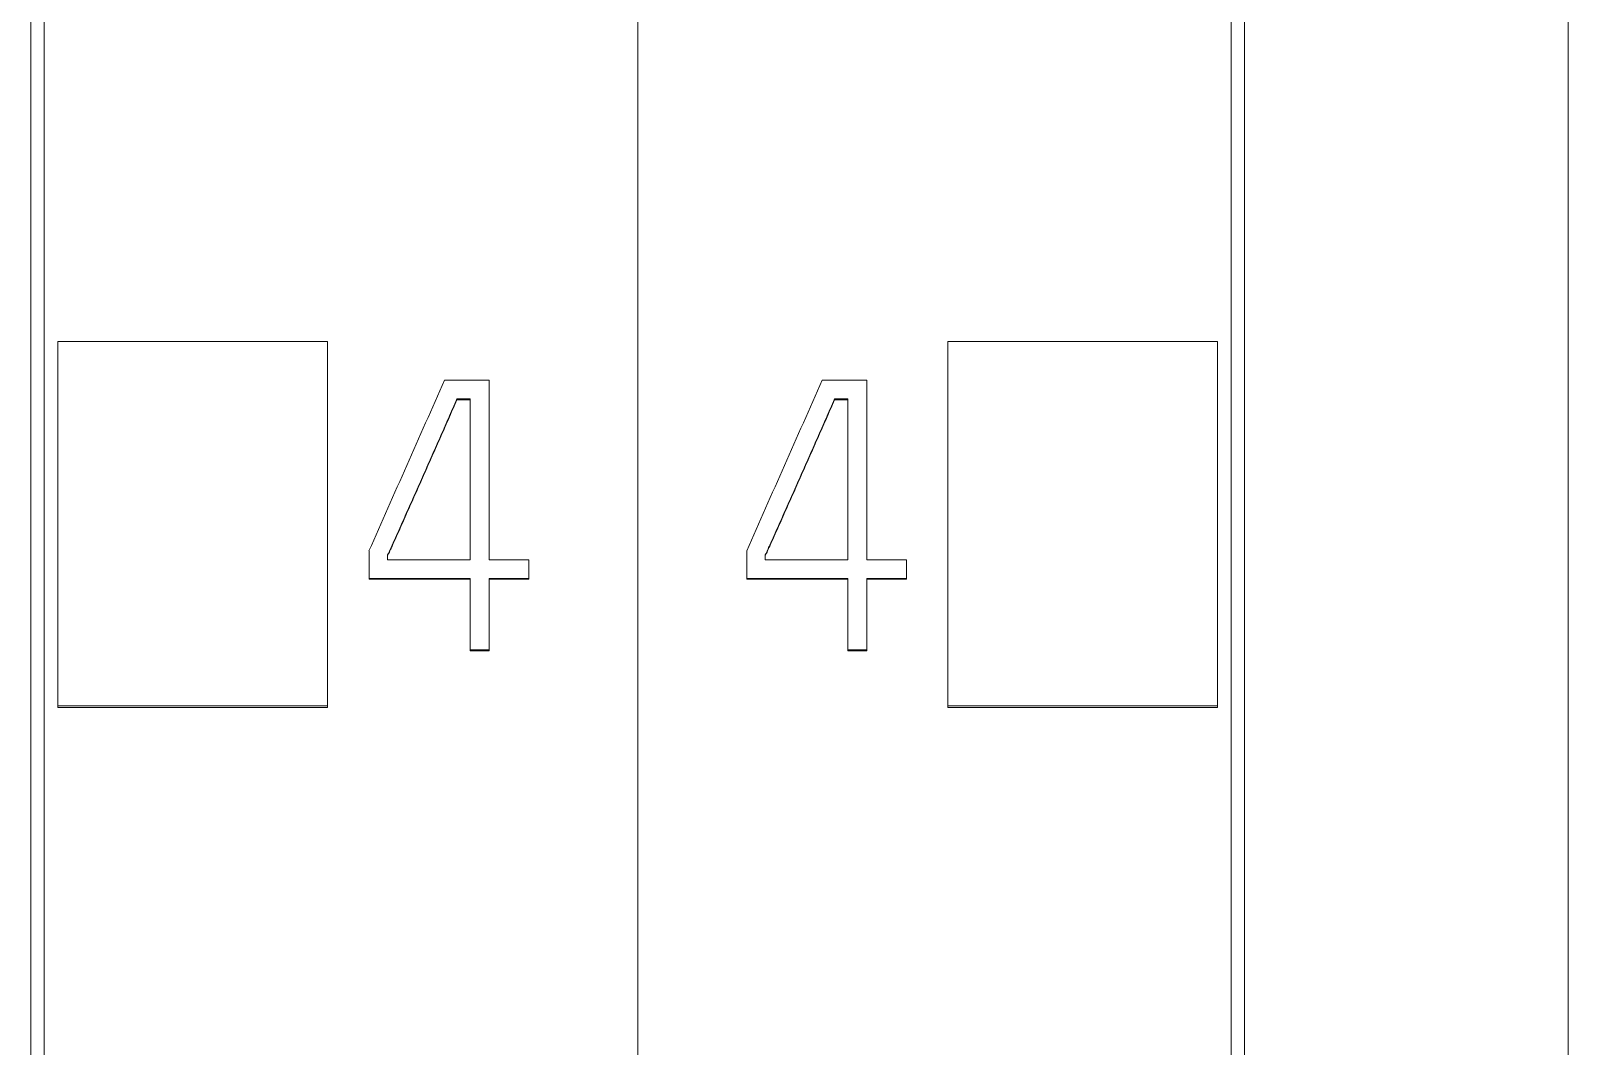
# Model space of a CAD drawing. Header units: millimetres. Extents: x 4134 to 7422, y 1400 to 3585.
# Drawn here: x 6107.75 to 6119.15, y 3276.02 to 3283.55 of the extents above; entities that cross this region are included whole.
import ezdxf

# ---------------------------------------------------------------- set-up
doc = ezdxf.new("R2010")
doc.units = ezdxf.units.MM
doc.layers.add('000-PI-Oprema', color=30, linetype='Continuous', lineweight=5)

# ---------------------------------------------------------------- blocks, each defined once
blk = doc.blocks.new('S7-1500 DQ HF - 6ES7522-1BL01-0AB0')
at = {"layer": '000-PI-Oprema', "color": 0, "linetype": 'ByBlock', "lineweight": 0}
for p, q in [((0, 134.681), (0, 21.262)), ((34.8, 134.681), (34.8, 21.262)), ((4.4, 132.4), (4.4, 23.585)), ((30.4, 23.585), (30.4, 132.4)), ((2.3, 52.761), (2.3, 55.462)), ((4.3, 55.462), (2.3, 55.462)), ((4.3, 52.761), (4.3, 55.462)), ((30.5, 52.761), (30.5, 55.462)), ((30.5, 55.462), (32.5, 55.462)), ((32.5, 52.761), (32.5, 55.462)), ((1.368, 55.175), (1.698, 55.175)), ((1.698, 55.175), (1.698, 53.844)), ((33.368, 55.175), (33.698, 55.175)), ((33.698, 55.175), (33.698, 53.844)), ((1.46, 55.036), (1.46, 55.03)), ((1.557, 55.036), (1.46, 55.036)), ((1.46, 55.03), (1.557, 55.03)), ((1.557, 53.844), (1.557, 55.036)), ((33.46, 55.036), (33.46, 55.03)), ((33.557, 55.036), (33.46, 55.036)), ((33.46, 55.03), (33.557, 55.03)), ((33.557, 53.844), (33.557, 55.036)), ((0.808, 53.705), (0.808, 53.911)), ((0.946, 53.88), (0.946, 53.844)), ((0.946, 53.844), (1.557, 53.844)), ((1.698, 53.844), (1.992, 53.844)), ((1.992, 53.844), (1.992, 53.705)), ((32.808, 53.705), (32.808, 53.911)), ((32.946, 53.88), (32.946, 53.844)), ((32.946, 53.844), (33.557, 53.844)), ((33.698, 53.844), (33.992, 53.844)), ((33.992, 53.844), (33.992, 53.705)), ((0.808, 53.705), (0.808, 53.699)), ((1.557, 53.705), (0.808, 53.705)), ((0.808, 53.699), (1.557, 53.699)), ((1.557, 53.176), (1.557, 53.705)), ((1.698, 53.705), (1.698, 53.176)), ((1.992, 53.705), (1.698, 53.705)), ((1.698, 53.699), (1.992, 53.699)), ((1.992, 53.705), (1.992, 53.699)), ((32.808, 53.705), (32.808, 53.699)), ((33.557, 53.705), (32.808, 53.705)), ((32.808, 53.699), (33.557, 53.699)), ((33.557, 53.176), (33.557, 53.705)), ((33.698, 53.705), (33.698, 53.176)), ((33.992, 53.705), (33.698, 53.705)), ((33.698, 53.699), (33.992, 53.699)), ((33.992, 53.705), (33.992, 53.699)), ((1.557, 53.176), (1.557, 53.17)), ((1.698, 53.176), (1.557, 53.176)), ((1.557, 53.17), (1.698, 53.17)), ((1.698, 53.176), (1.698, 53.17)), ((33.698, 53.176), (33.557, 53.176)), ((33.557, 53.176), (33.557, 53.17)), ((33.557, 53.17), (33.698, 53.17)), ((33.698, 53.176), (33.698, 53.17)), ((2.3, 52.75), (2.3, 52.761)), ((4.3, 52.761), (2.3, 52.761)), ((4.3, 52.75), (2.3, 52.75)), ((4.3, 52.75), (4.3, 52.761)), ((30.5, 52.75), (30.5, 52.761)), ((30.5, 52.761), (32.5, 52.761)), ((30.5, 52.75), (32.5, 52.75)), ((32.5, 52.75), (32.5, 52.761))]:
    blk.add_line(p, q, dxfattribs=at)
at = {"layer": '000-PI-Oprema', "color": 18, "linetype": 'ByBlock', "lineweight": 0, "true_color": 0x000000}
blk.add_ellipse((11.065, 14.809), major_axis=(443.484, 1002.434), ratio=0.022999, start_param=1.540694, end_param=1.541956, dxfattribs=at)
at = {"layer": '000-PI-Oprema', "color": 0, "linetype": 'ByBlock', "lineweight": 0}
blk.add_ellipse((43.198, 14.283), major_axis=(446.41, 1009.074), ratio=0.023151, start_param=1.540505, end_param=1.541759, dxfattribs=at)
for points, knots in [([(4.5, 132.586), (4.5, 129.542), (4.5, 119.972), (4.5, 105.802), (4.5, 91.235), (4.5, 77.025), (4.5, 62.731), (4.5, 47.245), (4.5, 34.605), (4.5, 26.64), (4.5, 23.299)], [0, 0, 0, 0, 0.083934, 0.263736, 0.389889, 0.484142, 0.653794, 0.78188, 0.908517, 1, 1, 1, 1]), ([(30.3, 23.299), (30.3, 26.64), (30.3, 34.605), (30.3, 47.245), (30.3, 62.731), (30.3, 77.025), (30.3, 91.235), (30.3, 105.802), (30.3, 119.972), (30.3, 129.542), (30.3, 132.586)], [0, 0, 0, 0, 0.091483, 0.21812, 0.346206, 0.515858, 0.610111, 0.736264, 0.916066, 1, 1, 1, 1]), ([(6.9, 129.52), (6.9, 127.497), (6.9, 118.948), (6.9, 105.802), (6.9, 91.235), (6.9, 77.025), (6.9, 62.731), (6.9, 47.245), (6.9, 34.486), (6.9, 25.605), (6.9, 21.348), (6.9, 20.55)], [0, 0, 0, 0, 0.055935, 0.236292, 0.362833, 0.457376, 0.627551, 0.756032, 0.883059, 0.978086, 1, 1, 1, 1]), ([(1.46, 55.036), (1.449, 55.012), (1.439, 54.988), (1.417, 54.94), (1.407, 54.916), (1.375, 54.843), (1.354, 54.795), (1.311, 54.698), (1.29, 54.65), (1.247, 54.554), (1.226, 54.506), (1.183, 54.409), (1.162, 54.361), (1.119, 54.265), (1.097, 54.217), (1.055, 54.121), (1.033, 54.072), (1.001, 54), (0.99, 53.976), (0.974, 53.94), (0.968, 53.928), (0.958, 53.904), (0.952, 53.892), (0.946, 53.88)], [0, 0, 0, 0, 0.0625, 0.0625, 0.125, 0.125, 0.25, 0.25, 0.375, 0.375, 0.5, 0.5, 0.625, 0.625, 0.75, 0.75, 0.875, 0.875, 0.9375, 0.9375, 0.96875, 0.96875, 1, 1, 1, 1]), ([(0.946, 53.874), (0.952, 53.886), (0.958, 53.898), (0.968, 53.922), (0.974, 53.934), (0.99, 53.97), (1.001, 53.994), (1.033, 54.066), (1.055, 54.114), (1.097, 54.211), (1.119, 54.259), (1.162, 54.355), (1.183, 54.403), (1.226, 54.5), (1.247, 54.548), (1.29, 54.644), (1.311, 54.692), (1.354, 54.789), (1.375, 54.837), (1.407, 54.909), (1.417, 54.934), (1.439, 54.982), (1.449, 55.006), (1.46, 55.03)], [0, 0, 0, 0, 0.03125, 0.03125, 0.0625, 0.0625, 0.125, 0.125, 0.25, 0.25, 0.375, 0.375, 0.5, 0.5, 0.625, 0.625, 0.75, 0.75, 0.875, 0.875, 0.9375, 0.9375, 1, 1, 1, 1]), ([(33.46, 55.036), (33.449, 55.012), (33.439, 54.988), (33.417, 54.94), (33.407, 54.916), (33.375, 54.843), (33.354, 54.795), (33.311, 54.698), (33.29, 54.65), (33.247, 54.554), (33.226, 54.506), (33.183, 54.409), (33.162, 54.361), (33.119, 54.265), (33.097, 54.217), (33.055, 54.121), (33.033, 54.072), (33.001, 54), (32.99, 53.976), (32.974, 53.94), (32.968, 53.928), (32.958, 53.904), (32.952, 53.892), (32.946, 53.88)], [0, 0, 0, 0, 0.0625, 0.0625, 0.125, 0.125, 0.25, 0.25, 0.375, 0.375, 0.5, 0.5, 0.625, 0.625, 0.75, 0.75, 0.875, 0.875, 0.9375, 0.9375, 0.96875, 0.96875, 1, 1, 1, 1]), ([(32.946, 53.874), (32.952, 53.886), (32.958, 53.898), (32.968, 53.922), (32.974, 53.934), (32.99, 53.97), (33.001, 53.994), (33.033, 54.066), (33.055, 54.114), (33.097, 54.211), (33.119, 54.259), (33.162, 54.355), (33.183, 54.403), (33.226, 54.5), (33.247, 54.548), (33.29, 54.644), (33.311, 54.692), (33.354, 54.789), (33.375, 54.837), (33.407, 54.909), (33.417, 54.934), (33.439, 54.982), (33.449, 55.006), (33.46, 55.03)], [0, 0, 0, 0, 0.03125, 0.03125, 0.0625, 0.0625, 0.125, 0.125, 0.25, 0.25, 0.375, 0.375, 0.5, 0.5, 0.625, 0.625, 0.75, 0.75, 0.875, 0.875, 0.9375, 0.9375, 1, 1, 1, 1])]:
    blk.add_open_spline(points, degree=3, knots=knots, dxfattribs=at)

msp = doc.modelspace()

# ---------------------------------------------------------------- block references
at = {"layer": '000-PI-Oprema', "color": 0, "linetype": 'ByBlock', "lineweight": 0}
for p in [(6077.448, 3225.785), (6112.248, 3225.785)]:
    msp.add_blockref('S7-1500 DQ HF - 6ES7522-1BL01-0AB0', p, dxfattribs=at)

doc.saveas('drawing.dxf')
